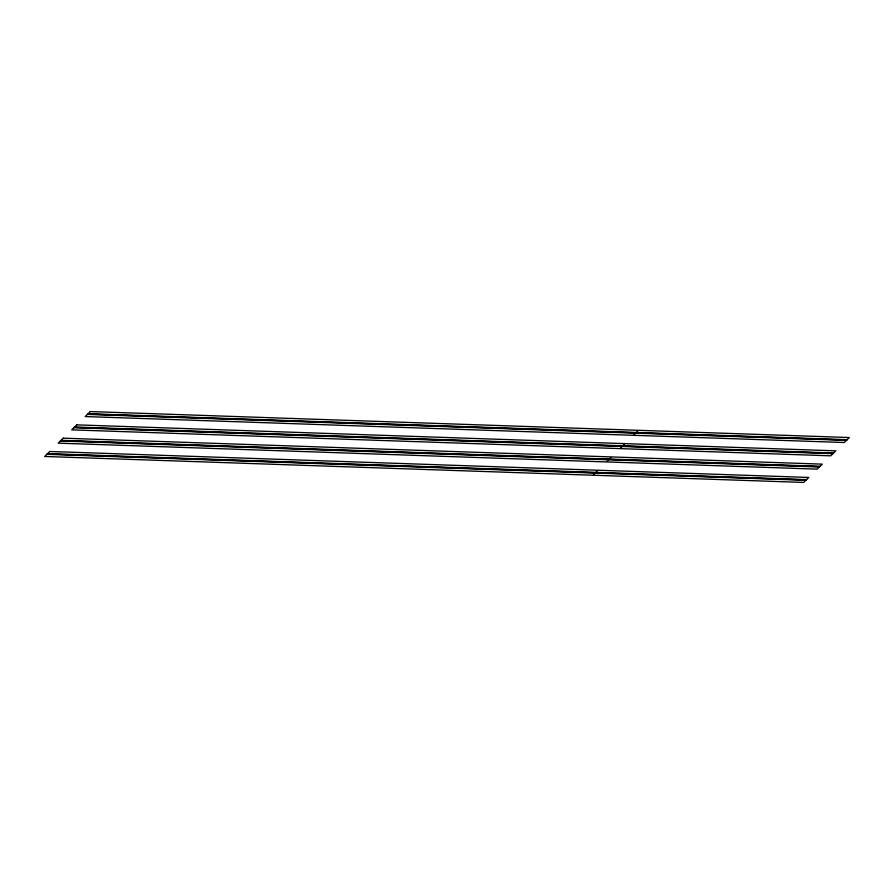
<?xml version="1.0" encoding="UTF-8"?>
<svg xmlns="http://www.w3.org/2000/svg" width="894" height="894" viewBox="0 0 894 894"><rect width="100%" height="100%" fill="white"/><g stroke="black" fill="none" stroke-linecap="round" stroke-linejoin="round"><path stroke-width="1.34" d="M593.482 474.669L597.427 470.792M606.992 461.371L610.937 457.482M620.492 448.062L624.437 444.184M634.002 434.763L637.947 430.874M88.104 413.721L847.11 439.692M87.757 414.056L846.763 440.027M87.422 414.391L846.428 440.362M74.593 427.019L833.599 453.001M74.247 427.366L833.253 453.336M73.911 427.701L832.917 453.671M61.083 440.329L820.089 466.299M60.747 440.664L819.753 466.634M60.401 440.999L819.407 466.981M47.572 453.638L806.578 479.609M47.237 453.973L806.243 479.944M46.89 454.308L805.896 480.279M49.762 451.481L44.7 456.465L803.706 482.436L808.768 477.452L49.762 451.481M63.273 438.172L58.211 443.156L817.217 469.138L822.279 464.142L63.273 438.172M76.783 424.862L71.721 429.858L830.727 455.828L835.789 450.844L76.783 424.862M90.294 411.564L85.232 416.548L844.238 442.519L849.3 437.535L90.294 411.564"/></g></svg>
